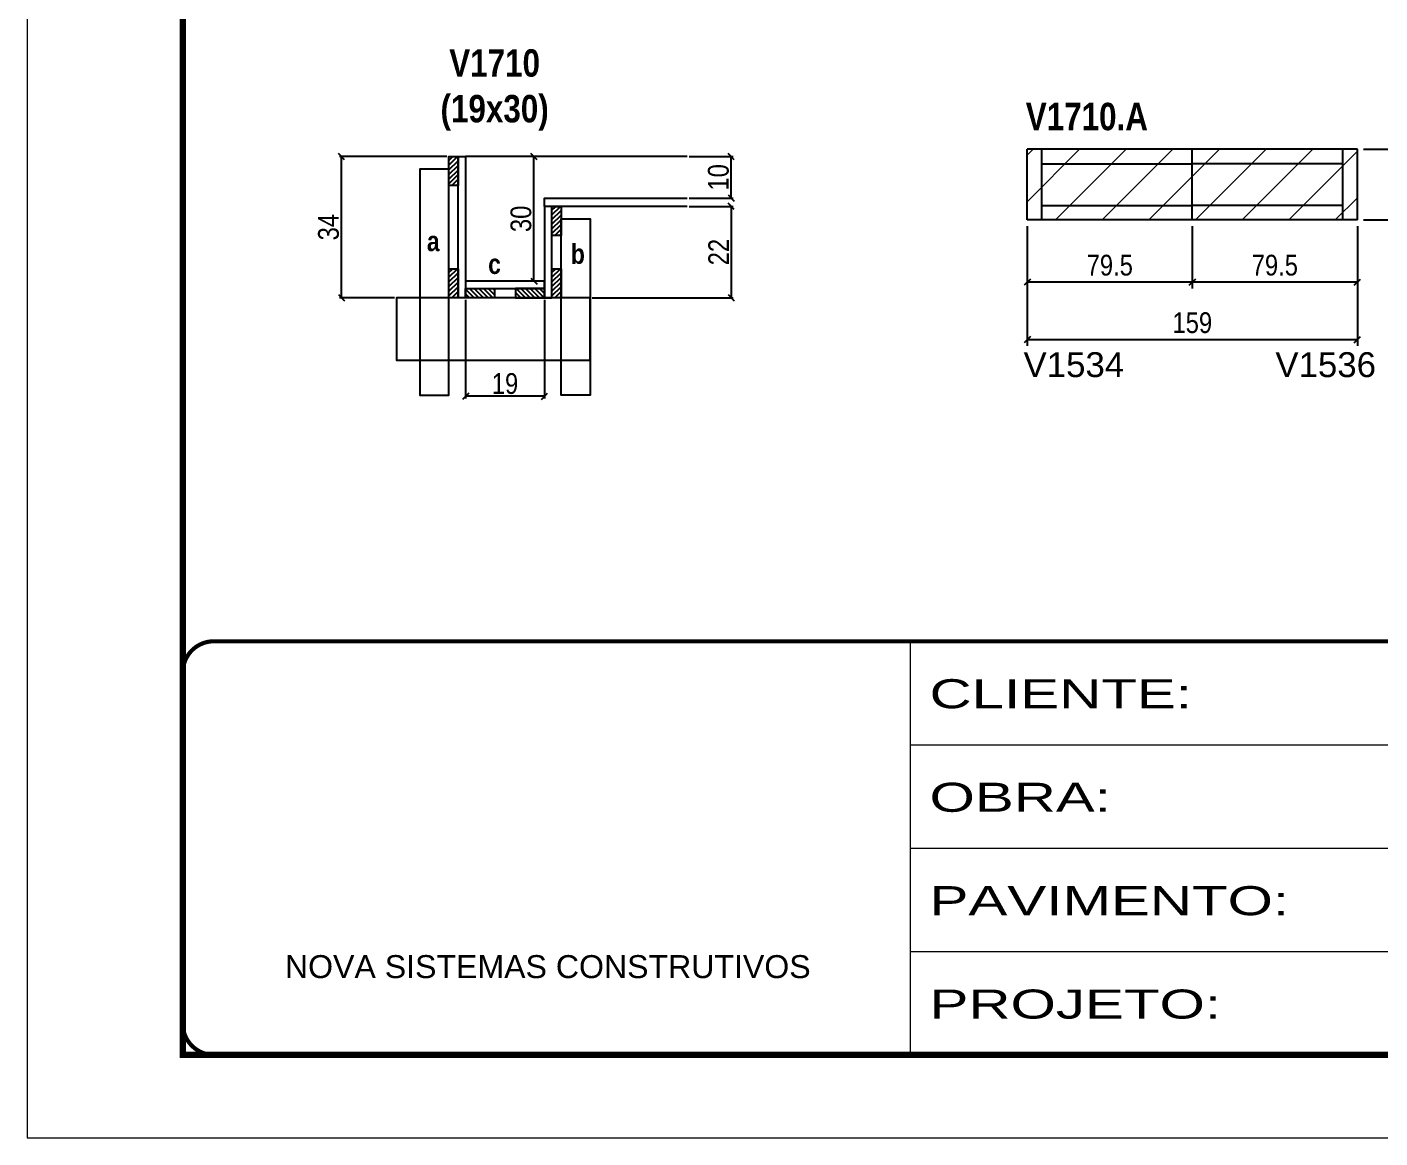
# Model space of a CAD drawing. Extents: x 3309 to 10008, y -2522 to 14608.
# Drawn here: x 6493 to 7144, y 11261 to 11796 of the extents above; entities that cross this region are included whole.
import ezdxf

# ---------------------------------------------------------------- set-up
doc = ezdxf.new("R2010")
doc.units = 0
doc.linetypes.add('CONTINUO', pattern=[0])
doc.linetypes.add('DASHED', pattern=[0.75, 0.5, -0.25])
for name, color, linetype in [('5', 5, 'Continuous'), ('COTA', 241, 'Continuous'), ('detalhes', 4, 'Continuous'), ('NOMENCLATURA', 7, 'Continuous'), ('Painéis', 200, 'Continuous'), ('SARR_2.2x7', 40, 'Continuous'), ('SARR_3.5x7', 81, 'Continuous')]:
    doc.layers.add(name, color=color, linetype=linetype)
for name, color, linetype, lineweight in [('CONCRETO', 251, 'Continuous', 25), ('Folhas', 255, 'Continuous', 9), ('Hachura', 251, 'Continuous', 9), ('SARRAFO DE PRESSAO', 251, 'DASHED', 9)]:
    doc.layers.add(name, color=color, linetype=linetype, lineweight=lineweight)
doc.styles.add('ARIAL', font='arial.ttf')
doc.styles.add('COTA TECNICA', font='techl___.ttf', dxfattribs={"height": 10})
doc.styles.add('COTA TECNICA 2X', font='techl___.ttf', dxfattribs={"height": 10})
doc.styles.get("Standard").update_dxf_attribs({"font": 'arial.ttf'})
doc.styles.add('TECNICA', font='techb___.ttf', dxfattribs={"height": 10})
doc.styles.add('Tecnologia', font='')
doc.styles.get('Tecnologia').set_extended_font_data('Forgotten Futurist')
doc.dimstyles.new('PAINEL', dxfattribs={"dimtxt": 10, "dimasz": 3, "dimexe": 3, "dimexo": 3, "dimgap": 3, "dimtad": 1, "dimdec": 1, "dimzin": 12, "dimdsep": 46, "dimtxsty": 'COTA TECNICA', "dimblk1": 'OBLIQUE', "dimblk2": 'OBLIQUE', "dimsah": 1, "dimcen": 0.9, "dimclrd": 4, "dimclre": 4, "dimclrt": 240, "dimadec": 1, "dimazin": 3, "dimtfac": 1, "dimtdec": 1, "dimtmove": 0, "dimatfit": 3, "dimfxl": 1, "dimtolj": 1, "dimtzin": 12, "dimarcsym": 0})
doc.dimstyles.new('SECAO', dxfattribs={"dimscale": 0.333333, "dimtxt": 5, "dimasz": 9, "dimexe": 3, "dimexo": 3, "dimgap": 3, "dimtad": 1, "dimdec": 1, "dimlfac": 0.5, "dimzin": 12, "dimdsep": 46, "dimtxsty": 'COTA TECNICA 2X', "dimblk1": 'OBLIQUE', "dimblk2": 'OBLIQUE', "dimsah": 1, "dimcen": 0.9, "dimclrd": 4, "dimclre": 4, "dimclrt": 240, "dimadec": 1, "dimazin": 3, "dimtfac": 1, "dimtdec": 1, "dimtmove": 0, "dimatfit": 3, "dimfxl": 1, "dimtolj": 1, "dimtzin": 12, "dimarcsym": 0})
pattern_1 = [(135, (39939.6072, -111846.7562), (-1.122532015, -1.122532015), [])]

# ---------------------------------------------------------------- blocks, each defined once
blk = doc.blocks.new('9999999999')
at = {"color": 30, "linetype": 'CONTINUO'}
for p, q in [((98564.56, 34230.21), (98564.56, 34429.45)), ((98564.56, 34379.64), (99583.98, 34379.64)), ((98564.56, 34329.83), (99487.98, 34329.83)), ((98564.56, 34280.02), (99487.98, 34280.02))]:
    blk.add_line(p, q, dxfattribs=at)
at = {"color": 30, "linetype": 'CONTINUO', "const_width": 2}
blk.add_lwpolyline([(99583.98, 34230.21), (99583.98, 34414.45, 0.414214), (99568.98, 34429.45), (98228.98, 34429.45, 0.414214), (98213.98, 34414.45), (98213.98, 34245.21, 0.414214), (98228.98, 34230.21), (99583.98, 34230.21)], format="xyb", dxfattribs=at)
at = {"layer": 'Folhas'}
blk.add_lwpolyline([(98138.98, 34190.21), (99623.98, 34190.21), (99623.98, 35240.21), (98138.98, 35240.21)], close=True, dxfattribs=at)
at = {"layer": 'Folhas', "color": 30, "const_width": 3}
blk.add_lwpolyline([(98213.98, 34230.21), (99583.98, 34230.21), (99583.98, 35200.21), (98213.98, 35200.21)], close=True, dxfattribs=at)
at = {"color": 7, "linetype": 'Continuous', "ltscale": 5, "style": 'ARIAL'}
blk.add_text('NOVA SISTEMAS CONSTRUTIVOS', height=11.0592, dxfattribs=at).set_placement((98263.19, 34267.21))
at = {"layer": 'Folhas', "color": 7, "style": 'Tecnologia', "width": 1.5}
for s, p in [('CLIENTE:', (98573.65, 34397.17)), ('OBRA:', (98573.65, 34347.31)), ('PAVIMENTO:', (98573.65, 34297.5)), ('PROJETO:', (98573.65, 34247.69))]:
    blk.add_text(s, height=14, dxfattribs=at).set_placement(p)
blk = doc.blocks.new('_Oblique')
at = {"color": 0, "linetype": 'ByBlock', "lineweight": -2}
blk.add_line((-0.5, -0.5), (0.5, 0.5), dxfattribs=at)
blk = doc.blocks.new('*D2640')
at = {"layer": 'COTA', "color": 4, "lineweight": -2, "transparency": 16777216}
for p, q in [((6704.07, 11664.41), (6704.07, 11616.94)), ((6742.07, 11664.41), (6742.07, 11616.94)), ((6742.07, 11617.94), (6704.07, 11617.94))]:
    blk.add_line(p, q, dxfattribs=at)
at = {"layer": 'Defpoints', "color": 0, "transparency": 16777216}
for p in [(6704.07, 11665.41), (6742.07, 11665.41), (6704.07, 11617.94)]:
    blk.add_point(p, dxfattribs=at)
at = {"layer": 'COTA', "color": 4, "lineweight": -2, "transparency": 16777216, "xscale": 3, "yscale": 3, "zscale": 3, "rotation": 180}
blk.add_blockref('_Oblique', (6704.07, 11617.94), dxfattribs=at)
at = {"layer": 'COTA', "color": 4, "lineweight": -2, "transparency": 16777216, "xscale": 3, "yscale": 3, "zscale": 3}
blk.add_blockref('_Oblique', (6742.07, 11617.94), dxfattribs=at)
at = {"layer": 'COTA', "color": 240, "transparency": 16777216, "insert": (6723.07, 11624.03), "char_height": 10, "attachment_point": 5, "style": 'COTA TECNICA 2X'}
blk.add_mtext('\\A1;19', dxfattribs=at)
blk = doc.blocks.new('*D2641')
at = {"layer": 'COTA', "color": 4, "lineweight": -2, "transparency": 16777216}
for p, q in [((6811.77, 11709.41), (6832.99, 11709.41)), ((6831.99, 11709.41), (6831.99, 11665.41)), ((6765.07, 11665.41), (6832.99, 11665.41))]:
    blk.add_line(p, q, dxfattribs=at)
at = {"layer": 'Defpoints', "color": 0, "transparency": 16777216}
for p in [(6810.77, 11709.41), (6764.07, 11665.41, 0), (6831.99, 11665.41)]:
    blk.add_point(p, dxfattribs=at)
at = {"layer": 'COTA', "color": 4, "lineweight": -2, "transparency": 16777216, "xscale": 3, "yscale": 3, "zscale": 3}
for p, rotation in [((6831.99, 11709.41), 90), ((6831.99, 11665.41), 270)]:
    blk.add_blockref('_Oblique', p, dxfattribs=dict(at, rotation=rotation))
at = {"layer": 'COTA', "color": 240, "transparency": 16777216, "insert": (6825.99, 11687.41), "char_height": 10, "attachment_point": 5, "rotation": 90, "style": 'COTA TECNICA 2X'}
blk.add_mtext('\\A1;22', dxfattribs=at)
blk = doc.blocks.new('*D2642')
at = {"layer": 'COTA', "color": 4, "lineweight": -2, "transparency": 16777216}
for p, q in [((6741.07, 11733.41), (6736, 11733.41)), ((6737, 11673.41), (6737, 11733.41)), ((6741.07, 11673.41), (6736, 11673.41))]:
    blk.add_line(p, q, dxfattribs=at)
at = {"layer": 'Defpoints', "color": 0, "transparency": 16777216}
for p in [(6737, 11733.41), (6742.07, 11733.41), (6742.07, 11673.41)]:
    blk.add_point(p, dxfattribs=at)
at = {"layer": 'COTA', "color": 4, "lineweight": -2, "transparency": 16777216, "xscale": 3, "yscale": 3, "zscale": 3}
for p, rotation in [((6737, 11733.41), 90), ((6737, 11673.41), 270)]:
    blk.add_blockref('_Oblique', p, dxfattribs=dict(at, rotation=rotation))
at = {"layer": 'COTA', "color": 240, "transparency": 16777216, "insert": (6730.78, 11703.41), "char_height": 10, "attachment_point": 5, "rotation": 90, "style": 'COTA TECNICA 2X'}
blk.add_mtext('\\A1;30', dxfattribs=at)
blk = doc.blocks.new('*D2643')
at = {"layer": 'COTA', "color": 4, "lineweight": -2, "transparency": 16777216}
for p, q in [((6811.77, 11733.41), (6832.99, 11733.41)), ((6831.99, 11713.41), (6831.99, 11733.41)), ((6811.77, 11713.41), (6832.99, 11713.41))]:
    blk.add_line(p, q, dxfattribs=at)
at = {"layer": 'Defpoints', "color": 0, "transparency": 16777216}
for p in [(6810.77, 11733.41), (6831.99, 11733.41), (6810.77, 11713.41)]:
    blk.add_point(p, dxfattribs=at)
at = {"layer": 'COTA', "color": 4, "lineweight": -2, "transparency": 16777216, "xscale": 3, "yscale": 3, "zscale": 3}
for p, rotation in [((6831.99, 11733.41), 90), ((6831.99, 11713.41), 270)]:
    blk.add_blockref('_Oblique', p, dxfattribs=dict(at, rotation=rotation))
at = {"layer": 'COTA', "color": 240, "transparency": 16777216, "insert": (6825.88, 11723.41), "char_height": 10, "attachment_point": 5, "rotation": 90, "style": 'COTA TECNICA 2X'}
blk.add_mtext('\\A1;10', dxfattribs=at)
blk = doc.blocks.new('*D2644')
at = {"layer": 'COTA', "color": 4, "linetype": 'ByBlock', "lineweight": -2, "transparency": 16777216}
for p, q in [((7054.1, 11699.92), (7054.1, 11669.91)), ((7133.6, 11699.92), (7133.6, 11669.91)), ((7133.6, 11672.91), (7054.1, 11672.91))]:
    blk.add_line(p, q, dxfattribs=at)
at = {"layer": 'Defpoints', "color": 0, "linetype": 'ByBlock', "transparency": 16777216}
for p in [(7054.1, 11702.92), (7133.6, 11702.92), (7054.1, 11672.91)]:
    blk.add_point(p, dxfattribs=at)
at = {"layer": 'COTA', "color": 4, "linetype": 'ByBlock', "lineweight": -2, "transparency": 16777216, "xscale": 3, "yscale": 3, "zscale": 3, "rotation": 180}
blk.add_blockref('_Oblique', (7054.1, 11672.91), dxfattribs=at)
at = {"layer": 'COTA', "color": 4, "linetype": 'ByBlock', "lineweight": -2, "transparency": 16777216, "xscale": 3, "yscale": 3, "zscale": 3}
blk.add_blockref('_Oblique', (7133.6, 11672.91), dxfattribs=at)
at = {"layer": 'COTA', "color": 240, "linetype": 'ByBlock', "transparency": 16777216, "insert": (7093.85, 11681.05), "char_height": 10, "attachment_point": 5, "style": 'COTA TECNICA'}
blk.add_mtext('\\A1;79.5', dxfattribs=at)
blk = doc.blocks.new('*D2645')
at = {"layer": 'COTA', "color": 4, "linetype": 'ByBlock', "lineweight": -2, "transparency": 16777216}
for p, q in [((6974.6, 11699.92), (6974.6, 11669.91)), ((7054.1, 11699.92), (7054.1, 11669.91)), ((7054.1, 11672.91), (6974.6, 11672.91))]:
    blk.add_line(p, q, dxfattribs=at)
at = {"layer": 'Defpoints', "color": 0, "linetype": 'ByBlock', "transparency": 16777216}
for p in [(6974.6, 11702.92), (7054.1, 11702.92), (6974.6, 11672.91)]:
    blk.add_point(p, dxfattribs=at)
at = {"layer": 'COTA', "color": 4, "linetype": 'ByBlock', "lineweight": -2, "transparency": 16777216, "xscale": 3, "yscale": 3, "zscale": 3, "rotation": 180}
blk.add_blockref('_Oblique', (6974.6, 11672.91), dxfattribs=at)
at = {"layer": 'COTA', "color": 4, "linetype": 'ByBlock', "lineweight": -2, "transparency": 16777216, "xscale": 3, "yscale": 3, "zscale": 3}
blk.add_blockref('_Oblique', (7054.1, 11672.91), dxfattribs=at)
at = {"layer": 'COTA', "color": 240, "linetype": 'ByBlock', "transparency": 16777216, "insert": (7014.35, 11681.05), "char_height": 10, "attachment_point": 5, "style": 'COTA TECNICA'}
blk.add_mtext('\\A1;79.5', dxfattribs=at)
blk = doc.blocks.new('*D2668')
at = {"layer": 'COTA', "color": 4, "linetype": 'ByBlock', "lineweight": -2, "transparency": 16777216}
for p, q in [((6974.6, 11699.92), (6974.6, 11642.2)), ((7133.6, 11699.92), (7133.6, 11642.2)), ((7133.6, 11645.2), (6974.6, 11645.2))]:
    blk.add_line(p, q, dxfattribs=at)
at = {"layer": 'Defpoints', "color": 0, "linetype": 'ByBlock', "transparency": 16777216}
for p in [(6974.6, 11702.92), (7133.6, 11702.92), (6974.6, 11645.2)]:
    blk.add_point(p, dxfattribs=at)
at = {"layer": 'COTA', "color": 4, "linetype": 'ByBlock', "lineweight": -2, "transparency": 16777216, "xscale": 3, "yscale": 3, "zscale": 3, "rotation": 180}
blk.add_blockref('_Oblique', (6974.6, 11645.2), dxfattribs=at)
at = {"layer": 'COTA', "color": 4, "linetype": 'ByBlock', "lineweight": -2, "transparency": 16777216, "xscale": 3, "yscale": 3, "zscale": 3}
blk.add_blockref('_Oblique', (7133.6, 11645.2), dxfattribs=at)
at = {"layer": 'COTA', "color": 240, "linetype": 'ByBlock', "transparency": 16777216, "insert": (7054.1, 11653.34), "char_height": 10, "attachment_point": 5, "style": 'COTA TECNICA'}
blk.add_mtext('\\A1;159', dxfattribs=at)
blk = doc.blocks.new('*D2669')
at = {"layer": 'COTA', "color": 4, "lineweight": -2, "transparency": 16777216}
for p, q in [((7136.6, 11736.92), (7183.48, 11736.92)), ((7180.48, 11736.92), (7180.48, 11702.92)), ((7136.6, 11702.92), (7183.48, 11702.92))]:
    blk.add_line(p, q, dxfattribs=at)
at = {"layer": 'Defpoints', "color": 0, "transparency": 16777216}
for p in [(7133.6, 11736.92), (7133.6, 11702.92), (7180.48, 11702.92)]:
    blk.add_point(p, dxfattribs=at)
at = {"layer": 'COTA', "color": 4, "lineweight": -2, "transparency": 16777216, "xscale": 3, "yscale": 3, "zscale": 3}
for p, rotation in [((7180.48, 11736.92), 90), ((7180.48, 11702.92), 270)]:
    blk.add_blockref('_Oblique', p, dxfattribs=dict(at, rotation=rotation))
at = {"layer": 'COTA', "color": 240, "transparency": 16777216, "insert": (7172.27, 11719.92), "char_height": 10, "attachment_point": 5, "rotation": 90, "style": 'COTA TECNICA'}
blk.add_mtext('\\A1;34', dxfattribs=at)
blk = doc.blocks.new('*D2674')
at = {"layer": 'COTA', "color": 4, "lineweight": -2, "transparency": 16777216}
for p, q in [((6695.07, 11733.41), (6643.31, 11733.41)), ((6644.31, 11665.41), (6644.31, 11733.41)), ((6669.88, 11665.41), (6643.31, 11665.41))]:
    blk.add_line(p, q, dxfattribs=at)
at = {"layer": 'Defpoints', "color": 0, "transparency": 16777216}
for p in [(6644.31, 11733.41), (6696.07, 11733.41), (6670.88, 11665.41)]:
    blk.add_point(p, dxfattribs=at)
at = {"layer": 'COTA', "color": 4, "lineweight": -2, "transparency": 16777216, "xscale": 3, "yscale": 3, "zscale": 3}
for p, rotation in [((6644.31, 11733.41), 90), ((6644.31, 11665.41), 270)]:
    blk.add_blockref('_Oblique', p, dxfattribs=dict(at, rotation=rotation))
at = {"layer": 'COTA', "color": 240, "transparency": 16777216, "insert": (6638.09, 11699.41), "char_height": 10, "attachment_point": 5, "rotation": 90, "style": 'COTA TECNICA 2X'}
blk.add_mtext('\\A1;34', dxfattribs=at)

msp = doc.modelspace()

# ---------------------------------------------------------------- hatches: boundary and pattern name
at = {"layer": 'Hachura', "linetype": 'ByBlock'}
h = msp.add_hatch(dxfattribs=at)
h.set_pattern_fill('ANSI31', color=256, scale=5)
h.paths.add_polyline_path([(6974.6, 11736.92), (6974.6, 11702.92), (7054.1, 11702.92), (7054.1, 11736.92)])
h.paths.add_polyline_path([(7133.6, 11702.92), (7133.6, 11736.92), (7054.1, 11736.92), (7054.1, 11702.92)])
h.paths.add_polyline_path([(7326.9, 11724.92), (7326.9, 11702.92), (7406.4, 11702.92), (7406.4, 11724.92)])
h.paths.add_polyline_path([(7406.4, 11724.92), (7406.4, 11702.92), (7485.9, 11702.92), (7485.9, 11724.92)])
at = {"layer": 'SARR_2.2x7'}
h = msp.add_hatch(dxfattribs=at)
h.set_pattern_fill('ANSI31', color=256, scale=0.5)
h.set_pattern_definition([(45, (-116816.1011, -21502.1252), (-1.122532015, 1.122532015), [])])
h.paths.add_polyline_path([(6696.07, 11719.41), (6700.47, 11719.41), (6700.47, 11733.41), (6696.07, 11733.41)])
h = msp.add_hatch(dxfattribs=at)
h.set_pattern_fill('ANSI31', color=256, scale=0.5)
h.set_pattern_definition([(45, (-116766.5011, -21526.1252), (-1.122532015, 1.122532015), [])])
h.paths.add_polyline_path([(6745.67, 11695.41), (6750.07, 11695.41), (6750.07, 11709.41), (6745.67, 11709.41)])
h = msp.add_hatch(dxfattribs=at)
h.set_pattern_fill('ANSI31', color=256, scale=0.5)
h.set_pattern_definition([(45, (-116816.1011, -21556.1252), (-1.122532015, 1.122532015), [])])
h.paths.add_polyline_path([(6696.07, 11665.41), (6700.47, 11665.41), (6700.47, 11679.41), (6696.07, 11679.41)])
h = msp.add_hatch(dxfattribs=at)
h.set_pattern_fill('ANSI31', color=256, scale=0.5)
h.set_pattern_definition([(45, (-116766.5011, -21556.1252), (-1.122532015, 1.122532015), [])])
h.paths.add_polyline_path([(6745.67, 11665.41), (6750.07, 11665.41), (6750.07, 11679.41), (6745.67, 11679.41)])
h = msp.add_hatch(dxfattribs=at)
h.set_pattern_fill('ANSI31', color=256, scale=0.5, angle=90)
h.set_pattern_definition(pattern_1)
h.paths.add_polyline_path([(6718.07, 11665.41), (6718.07, 11669.81), (6704.07, 11669.81), (6704.07, 11665.41)])
h = msp.add_hatch(dxfattribs=at)
h.set_pattern_fill('ANSI31', color=256, scale=0.5, angle=90)
h.set_pattern_definition(pattern_1)
h.paths.add_polyline_path([(6728.07, 11669.81), (6728.07, 11665.41), (6742.07, 11665.41), (6742.07, 11669.81)])

# ---------------------------------------------------------------- linework, layer by layer
at = {"layer": 'CONCRETO', "linetype": 'Continuous'}
msp.add_line((6810.77, 11733.41), (6704.07, 11733.41), dxfattribs=at)
at = {"layer": 'Painéis', "linetype": 'ByBlock'}
for p, q in [((7133.6, 11736.92, 0), (6974.6, 11736.92, 0)), ((6974.6, 11702.92, 0), (6974.6, 11736.92, 0)), ((7054.1, 11702.92, 0), (7054.1, 11736.92, 0)), ((7133.6, 11702.92, 0), (7133.6, 11736.92, 0)), ((7133.6, 11702.92, 0), (6974.6, 11702.92, 0))]:
    msp.add_line(p, q, dxfattribs=at)
at = {"layer": 'Painéis', "linetype": 'Continuous', "elevation": 0}
for points in [[(6700.47, 11665.41), (6700.47, 11733.41), (6704.07, 11733.41), (6704.07, 11665.41)], [(6745.67, 11665.41), (6745.67, 11709.41), (6742.07, 11709.41), (6742.07, 11665.41)], [(6742.07, 11673.41), (6704.07, 11673.41), (6704.07, 11669.81), (6742.07, 11669.81)]]:
    msp.add_lwpolyline(points, close=True, dxfattribs=at)
at = {"layer": 'Painéis', "linetype": 'Continuous'}
msp.add_lwpolyline([(6810.77, 11709.41), (6742.07, 11709.41), (6742.07, 11713.41), (6810.77, 11713.41)], dxfattribs=at)
at = {"layer": 'SARR_2.2x7', "linetype": 'Continuous'}
for p, q in [((6981.6, 11702.92, 0), (6981.6, 11736.92, 0)), ((7126.6, 11702.92, 0), (7126.6, 11736.92, 0)), ((6981.6, 11729.92, 0), (7054.1, 11729.92, 0)), ((7126.6, 11729.92, 0), (7054.1, 11729.92, 0)), ((6981.6, 11709.92, 0), (7054.1, 11709.92, 0)), ((7126.6, 11709.92, 0), (7054.1, 11709.92, 0))]:
    msp.add_line(p, q, dxfattribs=at)
at = {"layer": 'SARR_2.2x7', "elevation": 0}
for points in [[(6700.47, 11733.41), (6700.47, 11719.41), (6696.07, 11719.41), (6696.07, 11733.41)], [(6750.07, 11709.41), (6750.07, 11695.41), (6745.67, 11695.41), (6745.67, 11709.41)], [(6700.47, 11679.41), (6700.47, 11665.41), (6696.07, 11665.41), (6696.07, 11679.41)], [(6750.07, 11679.41), (6750.07, 11665.41), (6745.67, 11665.41), (6745.67, 11679.41)], [(6704.07, 11669.81), (6718.07, 11669.81), (6718.07, 11665.41), (6704.07, 11665.41)], [(6742.07, 11669.81), (6728.07, 11669.81), (6728.07, 11665.41), (6742.07, 11665.41)]]:
    msp.add_lwpolyline(points, close=True, dxfattribs=at)
at = {"layer": 'SARR_3.5x7', "elevation": 0}
for points in [[(6696.07, 11727.41), (6682.07, 11727.41), (6682.07, 11618.44), (6696.07, 11618.44)], [(6750.07, 11703.41), (6764.07, 11703.41), (6764.07, 11618.44), (6750.07, 11618.44)], [(6764.07, 11665.41), (6670.88, 11665.41), (6670.88, 11635.32), (6764.07, 11635.32)]]:
    msp.add_lwpolyline(points, close=True, dxfattribs=at)

# ---------------------------------------------------------------- block references
at = {"layer": 'SARRAFO DE PRESSAO', "color": 6, "linetype": 'ByBlock'}
msp.add_blockref('9999999999', (-91646.11, -22929.5), dxfattribs=at)

# ---------------------------------------------------------------- texts
at = {"layer": '5', "linetype": 'Continuous'}
for s, p in [('V1534', (6972.81, 11627.19, 0)), ('V1536', (7094.11, 11627.19, 0))]:
    msp.add_text(s, height=12, rotation=0.00004, dxfattribs=at).set_placement(p)
at = {"layer": 'detalhes', "style": 'TECNICA'}
for s, p in [('a', (6685.45, 11687.85)), ('b', (6754.81, 11681.74)), ('c', (6714.96, 11676.88))]:
    msp.add_text(s, height=9.6, dxfattribs=at).set_placement(p)
at = {"layer": 'NOMENCLATURA', "style": 'TECNICA'}
msp.add_text('V1710.A', height=13.2, dxfattribs=at).set_placement((6973.89, 11746.11, 0))
at = {"layer": 'NOMENCLATURA', "insert": (6718.07, 11785.11), "char_height": 13.2, "attachment_point": 2, "style": 'TECNICA'}
msp.add_mtext_dynamic_manual_height_columns('V1710\\P(19x30)', width=300.2766, gutter_width=1, heights=[0], dxfattribs=at)

# ---------------------------------------------------------------- dimensions: what is measured, and where the dimension line sits
at = {"layer": 'COTA'}
for base, p1, p2, dimstyle, picture, middle in [((7180.48, 11702.92, 0), (7133.6, 11736.92, 0), (7133.6, 11702.92, 0), 'PAINEL', '*D2669', (7172.27, 11719.92, 0)), ((6644.31, 11733.41), (6670.88, 11665.41), (6696.07, 11733.41), 'SECAO', '*D2674', (6638.09, 11699.41)), ((6737, 11733.41), (6742.07, 11673.41), (6742.07, 11733.41), 'SECAO', '*D2642', (6730.78, 11703.41)), ((6831.99, 11733.41), (6810.77, 11713.41), (6810.77, 11733.41), 'SECAO', '*D2643', (6825.88, 11723.41)), ((6831.99, 11665.41), (6810.77, 11709.41), (6764.07, 11665.41), 'SECAO', '*D2641', (6825.99, 11687.41))]:
    dim = msp.add_linear_dim(base=base, p1=p1, p2=p2, angle=90, dimstyle=dimstyle, dxfattribs=at)
    dim.commit()
    dim.dimension.update_dxf_attribs({"geometry": picture, "text_midpoint": middle})
at = {"layer": 'COTA', "linetype": 'ByBlock'}
dim = msp.add_linear_dim(base=(6974.6, 11672.91, 0), p1=(7054.1, 11702.92, 0), p2=(6974.6, 11702.92, 0), angle=180, dimstyle='PAINEL', override={"dimtmove": 1}, dxfattribs=at)
dim.commit()
dim.dimension.update_dxf_attribs({"geometry": '*D2645', "text_midpoint": (7014.35, 11681.05, 0)})
for base, p2, picture, middle in [((6974.6, 11645.2, 0), (6974.6, 11702.92, 0), '*D2668', (7054.1, 11653.34, 0)), ((7054.1, 11672.91, 0), (7054.1, 11702.92, 0), '*D2644', (7093.85, 11681.05, 0))]:
    dim = msp.add_linear_dim(base=base, p1=(7133.6, 11702.92, 0), p2=p2, angle=180, dimstyle='PAINEL', dxfattribs=at)
    dim.commit()
    dim.dimension.update_dxf_attribs({"geometry": picture, "text_midpoint": middle})
at = {"layer": 'COTA'}
dim = msp.add_linear_dim(base=(6704.07, 11617.94), p1=(6742.07, 11665.41), p2=(6704.07, 11665.41), angle=180, dimstyle='SECAO', dxfattribs=at)
dim.commit()
dim.dimension.update_dxf_attribs({"geometry": '*D2640', "text_midpoint": (6723.07, 11617.94), "dimtype": 160})

doc.saveas('drawing.dxf')
